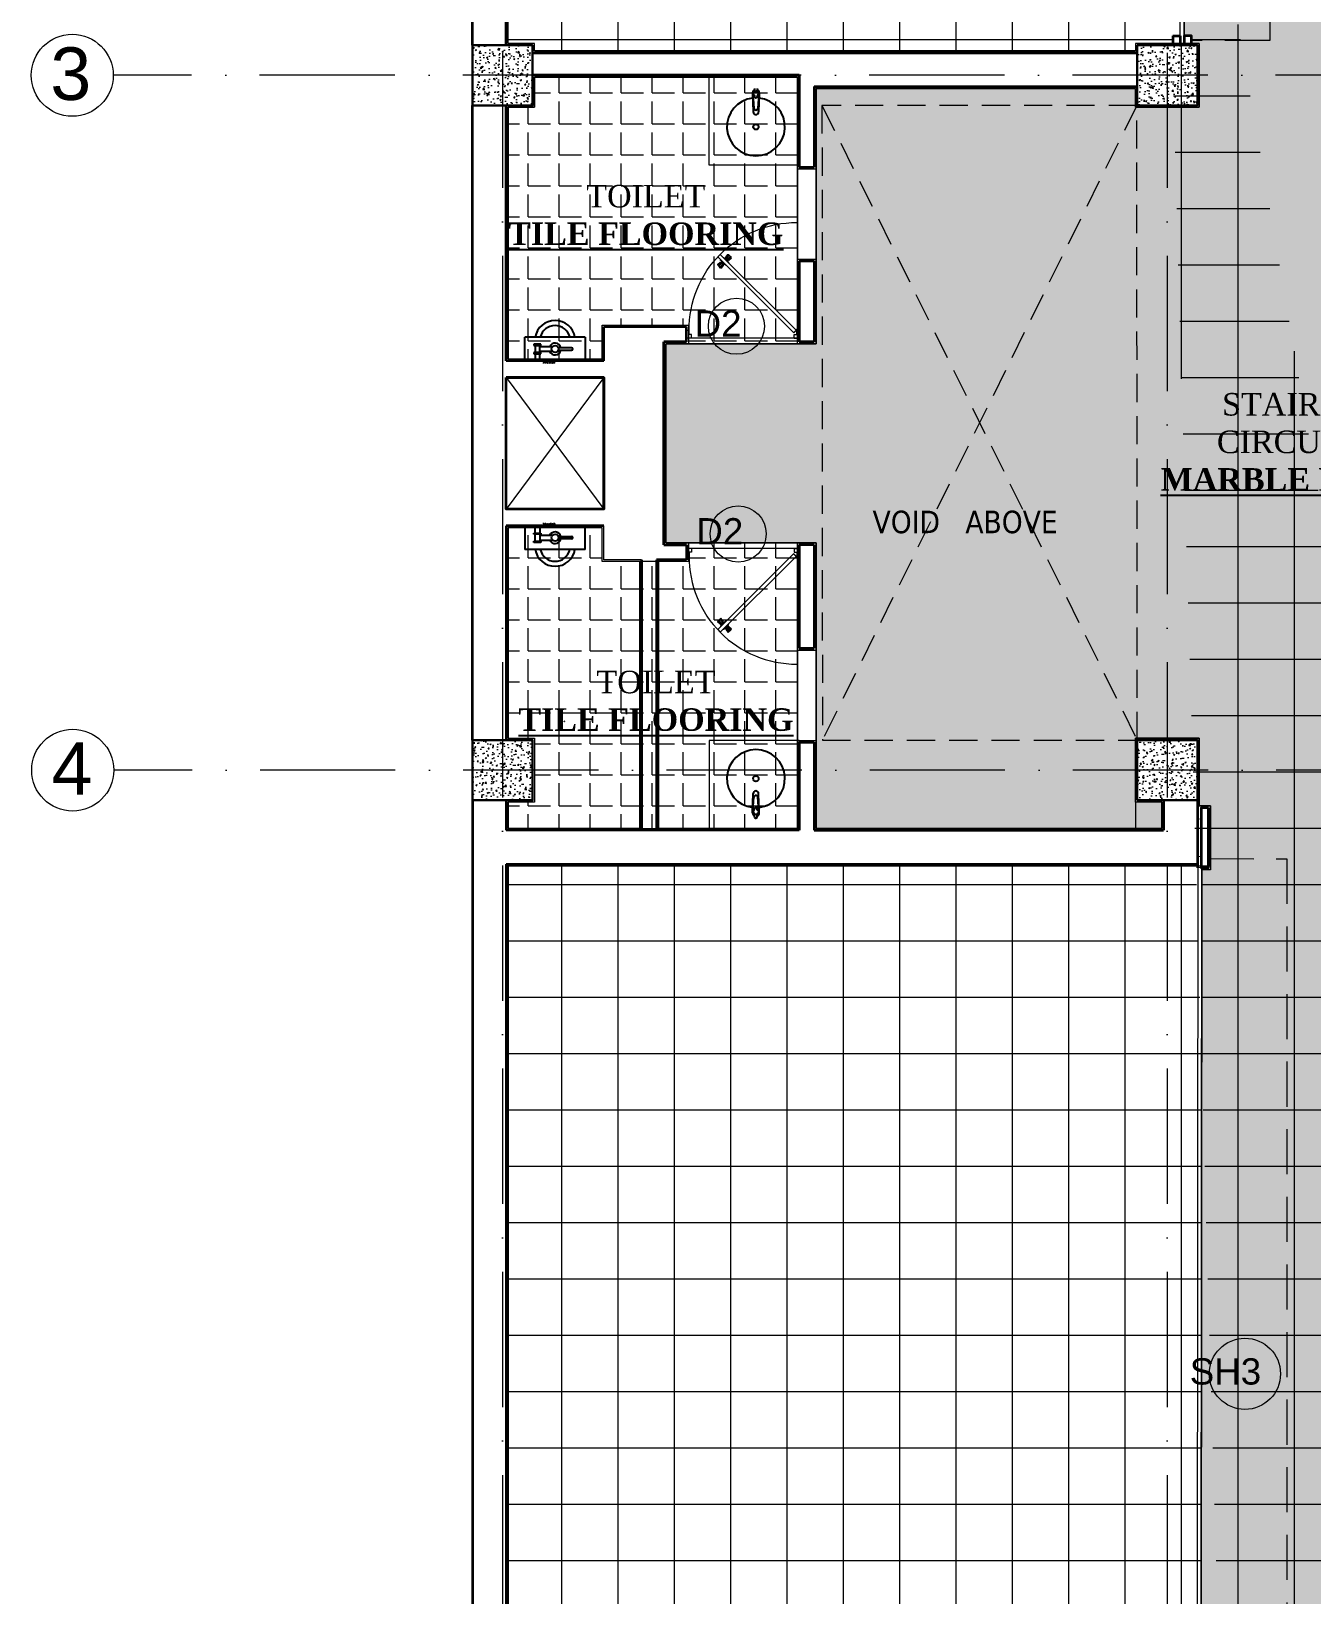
# Model space of a CAD drawing. Header units: inches. Extents: x 10755 to 33653, y -10992 to 10708.
# Drawn here: x 25095.2 to 25436.1, y -947.6 to -531.4 of the extents above; entities that cross this region are included whole.
import ezdxf

# ---------------------------------------------------------------- set-up
doc = ezdxf.new("R2010")
doc.units = ezdxf.units.IN
doc.header["$MEASUREMENT"] = 0
for name, pattern in [('ACAD_ISO10W100', [18, 12, -3, 0, -3]), ('DASHED', [0.75, 0.5, -0.25]), ('HIDDEN', [0.375, 0.25, -0.125])]:
    doc.linetypes.add(name, pattern=pattern)
for name, color, linetype, lineweight in [('centerline', 9, 'ACAD_ISO10W100', 5), ('col', 1, 'Continuous', 30), ('DIMINSION', 5, 'Continuous', 15), ('hatch 2', 8, 'Continuous', 13), ('hatch room', 33, 'Continuous', 9), ('hatch- rcc', 252, 'Continuous', 5), ('hatch1', 9, 'Continuous', 5), ('L1 furnitures', 252, 'Continuous', 9), ('PLASTER', 50, 'Continuous', 9), ('PUERTAS', 7, 'Continuous', 0), ('rs', 102, 'Continuous', 15), ('sill line', 21, 'Continuous', 20), ('title text 1', 113, 'Continuous', 25), ('wall', 1, 'Continuous', 35)]:
    doc.layers.add(name, color=color, linetype=linetype, lineweight=lineweight)
doc.layers.add('T-TEXT', color=230, linetype='Continuous')
doc.layers.add('text 100', color=4, linetype='Continuous')
doc.layers.get('DIMINSION').off()
doc.styles.add('ATTR', font='romans.shx', dxfattribs={"width": 0.8, "height": 0.7})
doc.styles.add('Prajwal', font='stylu.ttf', dxfattribs={"height": 9})
doc.styles.get("Standard").update_dxf_attribs({"font": 'arial.ttf'})
doc.styles.add('suren', font='times.ttf', dxfattribs={"height": 4})

# ---------------------------------------------------------------- blocks, each defined once
blk = doc.blocks.new('ETERWEWE')
at = {"layer": 'hatch- rcc', "linetype": 'Continuous', "ltscale": 30}
h = blk.add_hatch(dxfattribs=at)
h.set_pattern_fill('AR-CONC', color=256, scale=0.5, style=0)
h.set_pattern_definition([(50, (0, 0), (3.586300913, -0.313760675), [0.375, -4.125]), (355, (0, 0), (-0.69375667, 3.76096067), [0.3, -3.3]), (100.4514445, (0.299, -0.026), (2.89254423, 3.447199955), [0.31870096, -3.50571056]), (46.1842, (0, 1), (5.33620665, -0.8275964), [0.5625, -6.1875]), (96.6356355, (0.4447, 0.931), (4.67330973, 4.870593), [0.47805171, -5.2585688]), (351.184164, (0, 1), (4.67330973, 4.870593), [0.45, -4.95]), (21, (0.5, 0.75), (2.98453526, -2.013094453), [0.375, -4.125]), (326, (0.5, 0.75), (1.21657666, 3.625750225), [0.3, -3.3]), (71.4514447, (0.7487, 0.5822), (4.20111188, 1.612655764), [0.31870095, -3.50571056]), (37.5, (0, 0), (0.060799277, 1.664469269), [0, -3.26, 0, -3.35, 0, -3.3125]), (7.5, (0, 0), (1.315347687, 1.97205856), [0, -1.91, 0, -3.185, 0, -1.2625]), (327.5, (-1.115, 0), (2.669112181, -0.112774359), [0, -1.25, 0, -3.9, 0, -5.175]), (317.5, (-1.615, 0), (2.915930847, 0.50052491), [0, -1.625, 0, -2.59, 0, -3.675])])
h.paths.add_polyline_path([(159423.23, -3794.58), (159439.23, -3794.58), (159439.23, -3778.58), (159423.23, -3778.58)])
at = {"layer": 'col', "linetype": 'Continuous', "ltscale": 30}
blk.add_lwpolyline([(159423.23, -3794.58), (159423.23, -3778.58), (159439.23, -3778.58), (159439.23, -3794.58), (159423.23, -3794.58)], dxfattribs=at)
blk = doc.blocks.new('2ft6in')
at = {"layer": 'PUERTAS', "color": 2}
for p, q in [((0.84, 2.1), (21.02, 22.28)), ((21.71, 21.6), (1.47, 1.37)), ((18.33, 21.76), (18.31, 21.77)), ((21.71, 21.6), (21.02, 22.28)), ((21.18, 18.9), (21.2, 18.89)), ((0, 2), (0, 0)), ((0.6, 2), (0, 2)), ((1.33, 0), (0, 0)), ((0.6, 1.26), (0.6, 2.04)), ((0.67, 1.26), (0.6, 1.26)), ((0.67, 1.26), (0.67, 2.01)), ((0.67, 1), (0.67, 1.26)), ((1.33, 1), (0.67, 1)), ((1.31, 1.53), (0.79, 2.06)), ((1.36, 1.58), (0.81, 2.12)), ((1.36, 1.58), (1.31, 1.53)), ((1.47, 1.37), (1.31, 1.53)), ((1.33, 0), (1.33, 1)), ((28.67, 0), (28.67, 1)), ((28.67, 1), (29.33, 1)), ((28.67, 0), (30, 0)), ((29.33, 1), (29.33, 2)), ((29.33, 2), (30, 2)), ((30, 0), (30, 2))]:
    blk.add_line(p, q, dxfattribs=at)
at = {"layer": 'PUERTAS', "color": 8}
for p, q in [((18.81, 20.78), (18.04, 21.4)), ((18.86, 20.83), (18.08, 21.46)), ((18.95, 20.92), (18.2, 21.58)), ((18.44, 21.9), (18.31, 21.77)), ((19.07, 21.03), (18.34, 21.72)), ((18.44, 21.9), (18.56, 22.02)), ((18.58, 22.01), (18.56, 22.02)), ((19.3, 21.26), (18.61, 22)), ((19.42, 21.38), (18.75, 22.14)), ((19.51, 21.48), (18.88, 22.26)), ((19.55, 21.53), (18.93, 22.3)), ((19.13, 20.8), (19.03, 20.9)), ((19.15, 20.82), (19.05, 20.92)), ((19.19, 20.87), (19.1, 20.96)), ((19.25, 20.93), (19.16, 21.02)), ((19.28, 20.63), (19.32, 20.83)), ((19.4, 21.08), (19.31, 21.17)), ((19.47, 21.15), (19.38, 21.24)), ((19.43, 20.78), (19.4, 20.9)), ((19.51, 21.19), (19.42, 21.28)), ((19.55, 20.91), (19.43, 20.94)), ((19.53, 21.21), (19.44, 21.3)), ((19.7, 21.06), (19.51, 21.01)), ((19.89, 21.24), (19.58, 21.08)), ((20.07, 21.42), (19.64, 21.15)), ((18.91, 20.27), (19.19, 20.69)), ((19.09, 20.44), (19.25, 20.76)), ((19.69, 19.49), (20.12, 19.76)), ((19.87, 19.67), (20.18, 19.83)), ((20.06, 19.85), (20.25, 19.9)), ((20.21, 20), (20.33, 19.97)), ((20.21, 19.38), (20.83, 18.61)), ((20.23, 19.7), (20.32, 19.61)), ((20.25, 19.72), (20.34, 19.63)), ((20.25, 19.43), (20.88, 18.65)), ((20.29, 19.76), (20.38, 19.67)), ((20.33, 20.13), (20.36, 20.01)), ((20.34, 19.53), (21, 18.77)), ((20.36, 19.83), (20.45, 19.74)), ((20.48, 20.28), (20.44, 20.08)), ((20.46, 19.64), (21.14, 18.91)), ((20.5, 19.98), (20.6, 19.89)), ((20.67, 20.47), (20.51, 20.15)), ((20.85, 20.64), (20.57, 20.22)), ((20.57, 20.04), (20.66, 19.95)), ((20.61, 20.09), (20.7, 19.99)), ((20.63, 20.11), (20.72, 20.01)), ((20.69, 19.87), (21.42, 19.19)), ((20.81, 19.99), (21.56, 19.33)), ((20.9, 20.08), (21.68, 19.45)), ((20.95, 20.13), (21.72, 19.51)), ((21.32, 19.01), (21.2, 18.89)), ((21.32, 19.01), (21.44, 19.14)), ((21.43, 19.15), (21.44, 19.14)), ((0, 0), (30, 0))]:
    blk.add_line(p, q, dxfattribs=at)
at = {"layer": 'PUERTAS', "color": 1}
for p, q in [((18.06, 21.44), (18.48, 21.86)), ((18.74, 20.79), (18.06, 21.34)), ((18.08, 21.51), (18.45, 21.88)), ((18.11, 21.49), (18.08, 21.51)), ((18.82, 22.25), (18.45, 21.88)), ((18.9, 22.28), (18.48, 21.86)), ((18.84, 22.23), (18.82, 22.25)), ((18.83, 20.8), (19.18, 21.15)), ((18.92, 20.89), (18.93, 20.88)), ((19.54, 21.59), (18.99, 22.27)), ((19.02, 20.88), (19.24, 21.1)), ((19.12, 20.8), (19.03, 20.89)), ((19.11, 20.79), (19.33, 21.01)), ((19.54, 21.5), (19.18, 21.15)), ((19.45, 21.31), (19.24, 21.1)), ((19.55, 21.22), (19.33, 21.01)), ((19.45, 21.41), (19.45, 21.41)), ((19.54, 21.22), (19.45, 21.31)), ((19.64, 21.23), (19.64, 21.23)), ((19.74, 21.24), (19.73, 21.23)), ((20.12, 21.49), (19.74, 21.24)), ((20.22, 21.48), (20.22, 21.49)), ((18.84, 20.21), (19.1, 20.6)), ((18.85, 20.11), (18.84, 20.12)), ((19.1, 20.7), (19.11, 20.69)), ((19.1, 20.6), (19.1, 20.6)), ((19.53, 19.43), (19.54, 19.42)), ((19.64, 19.42), (20.02, 19.67)), ((20.02, 19.67), (20.03, 19.68)), ((20.12, 19.68), (20.12, 19.68)), ((20.21, 19.69), (20.43, 19.9)), ((20.22, 19.41), (20.57, 19.76)), ((20.22, 19.69), (20.31, 19.6)), ((20.22, 19.32), (20.76, 18.64)), ((20.31, 19.6), (20.52, 19.81)), ((20.31, 19.5), (20.31, 19.5)), ((20.65, 20.12), (20.43, 19.9)), ((20.74, 20.03), (20.52, 19.81)), ((20.93, 20.11), (20.57, 19.76)), ((20.64, 20.11), (20.73, 20.02)), ((20.66, 20.31), (20.65, 20.31)), ((20.65, 20.21), (20.65, 20.22)), ((20.91, 20.7), (20.66, 20.31)), ((20.84, 20.02), (20.83, 20.03)), ((20.86, 18.63), (21.28, 19.05)), ((20.91, 20.8), (20.91, 20.79)), ((20.91, 18.68), (20.94, 18.66)), ((20.94, 18.66), (21.31, 19.03)), ((21.02, 20.12), (21.7, 19.57)), ((21.7, 19.47), (21.28, 19.05)), ((21.67, 19.4), (21.31, 19.03)), ((21.65, 19.42), (21.67, 19.4))]:
    blk.add_line(p, q, dxfattribs=at)
at = {"layer": 'PUERTAS', "color": 2}
for radius in [0.129, 0.0627]:
    blk.add_circle((0.68, 2.14), radius, dxfattribs=at)
at = {"layer": 'PUERTAS', "color": 8}
blk.add_arc((0.68, 2.14), 28.65, 359.7285, 90.0333, dxfattribs=at)
at = {"layer": 'PUERTAS', "color": 1}
for centre, start, end in [((18.94, 22.23), 38.9236, 135), ((18.97, 20.93), 225, 315), ((19.4, 21.36), 315, 45), ((19.49, 21.55), 315, 38.9236), ((19.6, 21.18), 50.2572, 135), ((19.68, 21.28), 230.2572, 315), ((20.17, 21.44), 45, 135), ((18.78, 20.84), 231.0764, 315), ((18.89, 20.16), 135, 225), ((19.16, 20.74), 135, 219.7428), ((19.06, 20.65), 315, 39.7428), ((19.59, 19.47), 225, 315), ((20.07, 19.63), 50.2572, 135), ((20.16, 19.73), 230.2572, 315), ((20.27, 19.36), 135, 218.9236), ((20.35, 19.55), 135, 225), ((20.7, 20.26), 135, 219.7428), ((20.6, 20.17), 315, 39.7428), ((20.78, 19.98), 45, 135), ((20.82, 18.68), 218.9236, 315), ((20.87, 20.75), 315, 45), ((20.98, 20.07), 51.0764, 135), ((21.65, 19.52), 315, 51.0764)]:
    blk.add_arc(centre, 0.0667, start, end, dxfattribs=at)
blk = doc.blocks.new('wewerrr')
at = {"layer": 'DIMINSION', "linetype": 'Continuous'}
for p in [(16886.62, -332.81), (16886.62, -332.81), (17063.62, -332.81), (17063.62, -332.81), (16886.62, -517.81), (16886.62, -517.81), (17063.62, -517.81), (17063.62, -517.81)]:
    blk.add_blockref('ETERWEWE', p, dxfattribs=at)

msp = doc.modelspace()

# ---------------------------------------------------------------- hatches: boundary and pattern name
at = {"layer": 'hatch room'}
h = msp.add_hatch(dxfattribs=at)
h.set_pattern_fill('ANSI37', color=256, scale=120, angle=45, style=0)
h.set_pattern_definition([(90, (12291.465, -12188.553), (-15, 3e-15), []), (180, (12291.465, -12188.553), (-3e-15, -15), [])])
h.paths.add_polyline_path([(25599.028, -459.745), (25535.016, -459.741), (25535.016, -546.093), (25505.432, -546.093), (25505.431, -608.087), (25506.431, -608.087), (25506.419, -663.115), (25505.431, -663.115), (25505.431, -724.593), (25490.073, -724.593), (25490.073, -734.593), (25549.212, -734.593), (25549.212, -762.593), (25621.103, -762.593), (25621.103, -959.593), (25614.103, -959.593), (25614.103, -976.593), (25621.124, -976.593), (25621.115, -1051.547), (25503.073, -1051.59), (25503.073, -1043.593), (25490.073, -1043.593), (25490.073, -1060.594), (25493.075, -1060.591), (25493.091, -1151.593), (25389.156, -1151.593), (25389.156, -1158.593), (25229.156, -1158.593), (25229.156, -1151.593), (25222.215, -1151.593), (25222.161, -992.593), (25241.156, -992.593), (25241.156, -968.593), (25389.156, -968.593), (25389.156, -976.574), (25409.156, -976.594), (25409.156, -959.593), (25389.156, -959.593), (25389.156, -961.593), (25229.156, -961.593), (25229.156, -959.593), (25222.156, -959.593), (25222.156, -753.586), (25409.156, -753.586), (25409.156, -737.593), (25406.156, -737.593), (25406.156, -719.593), (25389.156, -719.605), (25389.156, -743.586), (25304.156, -743.586), (25304.155, -667.579), (25264.155, -667.58), (25264.155, -614.587), (25304.155, -614.587), (25304.156, -546.593), (25389.156, -546.593), (25389.156, -551.593), (25406.156, -551.593), (25406.156, -534.593), (25389.156, -534.593), (25389.156, -536.593), (25229.156, -536.593), (25229.156, -534.593), (25222.156, -534.593), (25222.156, -335.593), (25229.156, -335.593), (25229.156, -318.593), (25222.156, -318.593), (25222.156, -185.593), (25229.158, -185.593), (25229.158, -178.593), (25389.156, -178.593), (25389.156, -185.593), (25396.158, -185.593), (25396.156, -318.593), (25389.156, -318.593), (25389.156, -335.593), (25406.156, -335.593), (25406.156, -178.593), (25515.103, -178.593), (25515.114, -288.035), (25621.104, -288.035), (25621.103, -318.593), (25614.103, -318.593), (25614.103, -335.593), (25621.103, -335.597), (25621.045, -443.736), (25599.028, -443.747)])
h.paths.add_polyline_path([(25409.156, -1060.594), (25409.156, -1043.593), (25396.156, -1043.593), (25396.156, -1060.593)], flags=16)
edge = h.paths.add_edge_path()
edge.add_line((25417.112, -1159.044), (25488.113, -1159.044))
edge.add_line((25488.113, -1159.044), (25488.113, -1151.593))
edge.add_line((25488.113, -1151.593), (25493.091, -1151.593))
edge.add_line((25493.091, -1151.593), (25493.075, -1060.591))
edge.add_line((25493.075, -1060.591), (25490.073, -1060.594))
edge.add_line((25490.073, -1060.594), (25490.073, -1043.593))
edge.add_line((25490.073, -1043.593), (25492.573, -1043.593))
edge.add_line((25492.573, -1043.593), (25492.573, -976.591))
edge.add_line((25492.573, -976.591), (25490.073, -976.594))
edge.add_line((25490.073, -976.594), (25490.073, -959.593))
edge.add_line((25490.073, -959.593), (25492.573, -959.593))
edge.add_line((25492.573, -959.593), (25492.573, -734.593))
edge.add_line((25492.573, -734.593), (25490.073, -734.593))
edge.add_line((25490.073, -734.593), (25490.073, -724.593))
edge.add_line((25490.073, -724.593), (25505.431, -724.593))
edge.add_line((25505.431, -724.593), (25505.431, -663.093))
edge.add_line((25505.431, -663.093), (25506.419, -663.115))
edge.add_line((25506.419, -663.115), (25506.427, -608.087))
edge.add_line((25506.427, -608.087), (25505.432, -608.079))
edge.add_line((25505.432, -608.079), (25505.432, -546.093))
edge.add_line((25505.432, -546.093), (25535.016, -546.096))
edge.add_line((25535.016, -546.096), (25535.016, -469.241))
edge.add_line((25535.016, -469.241), (25532.998, -469.241))
edge.add_line((25532.998, -469.241), (25532.998, -467.241))
edge.add_line((25532.998, -467.241), (25408.174, -467.247))
edge.add_line((25408.174, -467.247), (25408.174, -469.247))
edge.add_line((25408.174, -469.247), (25406.156, -469.247))
edge.add_line((25406.156, -469.247), (25406.156, -473.747))
edge.add_line((25406.156, -473.747), (25404.098, -473.747))
edge.add_line((25404.098, -473.747), (25404.098, -475.765))
edge.add_line((25404.098, -475.765), (25402.098, -475.765))
edge.add_line((25402.098, -475.765), (25402.098, -532.575))
edge.add_line((25402.098, -532.575), (25404.098, -532.575))
edge.add_line((25404.098, -532.575), (25404.098, -534.593))
edge.add_line((25404.098, -534.593), (25406.156, -534.593))
edge.add_line((25406.156, -534.593), (25406.156, -551.593))
edge.add_line((25406.156, -551.593), (25389.156, -551.593))
edge.add_line((25389.156, -551.593), (25389.156, -546.593))
edge.add_line((25389.156, -546.593), (25304.156, -546.593))
edge.add_line((25304.156, -546.593), (25304.156, -614.587))
edge.add_line((25304.156, -614.587), (25299.155, -614.587))
edge.add_line((25299.155, -614.587), (25264.155, -614.587))
edge.add_line((25264.155, -614.587), (25264.155, -667.579))
edge.add_line((25264.155, -667.579), (25304.155, -667.578))
edge.add_line((25304.155, -667.578), (25304.156, -743.586))
edge.add_line((25304.156, -743.586), (25396.156, -743.586))
edge.add_line((25396.156, -743.586), (25396.156, -736.593))
edge.add_line((25396.156, -736.593), (25389.156, -736.593))
edge.add_line((25389.156, -736.593), (25389.145, -719.605))
edge.add_line((25389.145, -719.605), (25406.156, -719.605))
edge.add_line((25406.156, -719.605), (25406.156, -737.593))
edge.add_line((25406.156, -737.593), (25409.156, -737.593))
edge.add_line((25409.156, -737.593), (25409.156, -754.594))
edge.add_line((25409.156, -754.594), (25406.865, -754.594))
edge.add_line((25406.865, -754.594), (25406.657, -959.593))
edge.add_line((25406.657, -959.593), (25409.156, -959.593))
edge.add_line((25409.156, -959.593), (25409.156, -976.594))
edge.add_line((25409.156, -976.594), (25406.656, -976.594))
edge.add_line((25406.656, -976.594), (25406.657, -1043.593))
edge.add_line((25406.657, -1043.593), (25409.156, -1043.593))
edge.add_line((25409.156, -1043.593), (25409.156, -1060.594))
edge.add_line((25409.156, -1060.594), (25406.656, -1060.591))
edge.add_line((25406.656, -1060.591), (25406.656, -1151.593))
edge.add_line((25406.656, -1151.593), (25417.112, -1151.593))
edge.add_line((25417.112, -1151.593), (25417.112, -1159.055))
edge.add_line((25493.573, -959.595), (25503.073, -959.595))
edge.add_line((25503.073, -959.595), (25503.073, -976.595))
edge.add_line((25503.073, -976.595), (25493.573, -976.595))
edge.add_line((25406.156, -469.747), (25406.156, -459.747))
edge.add_line((25396.677, -459.747), (25396.677, -469.747))
edge.add_line((25406.156, -459.747), (25396.677, -459.747))
h = msp.add_hatch(dxfattribs=at)
h.set_pattern_fill('ANSI36', color=256, scale=45, style=0)
h.set_pattern_definition([(45, (12291.465, -12188.553), (2.9831067, 10.938058), [14.0625, -2.8125, 0, -2.8125])])
h.paths.add_polyline_path([(25561.431, -663.098), (25561.431, -608.096), (25505.432, -608.087), (25505.432, -546.096), (25535.103, -546.096), (25535.103, -546.596), (25614.103, -546.596), (25614.103, -551.596), (25621.103, -551.596), (25621.103, -719.596), (25614.024, -719.596), (25614.024, -725.096), (25505.431, -725.096), (25505.431, -663.118)])
edge = h.paths.add_edge_path()
edge.add_line((25417.112, -1159.044), (25488.113, -1159.044))
edge.add_line((25488.113, -1159.044), (25488.113, -1151.593))
edge.add_line((25488.113, -1151.593), (25493.091, -1151.593))
edge.add_line((25493.091, -1151.593), (25493.075, -1060.591))
edge.add_line((25493.075, -1060.591), (25490.073, -1060.594))
edge.add_line((25490.073, -1060.594), (25490.073, -1043.593))
edge.add_line((25490.073, -1043.593), (25492.573, -1043.593))
edge.add_line((25492.573, -1043.593), (25492.573, -976.591))
edge.add_line((25492.573, -976.591), (25490.073, -976.594))
edge.add_line((25490.073, -976.594), (25490.073, -959.593))
edge.add_line((25490.073, -959.593), (25492.573, -959.593))
edge.add_line((25492.573, -959.593), (25492.573, -734.593))
edge.add_line((25492.573, -734.593), (25490.073, -734.593))
edge.add_line((25490.073, -734.593), (25490.073, -724.593))
edge.add_line((25490.073, -724.593), (25505.431, -724.593))
edge.add_line((25505.431, -724.593), (25505.431, -663.093))
edge.add_line((25505.431, -663.093), (25506.419, -663.115))
edge.add_line((25506.419, -663.115), (25506.427, -608.087))
edge.add_line((25506.427, -608.087), (25505.432, -608.079))
edge.add_line((25505.432, -608.079), (25505.432, -546.093))
edge.add_line((25505.432, -546.093), (25535.016, -546.096))
edge.add_line((25535.016, -546.096), (25535.016, -469.241))
edge.add_line((25535.016, -469.241), (25532.998, -469.241))
edge.add_line((25532.998, -469.241), (25532.998, -467.241))
edge.add_line((25532.998, -467.241), (25408.174, -467.247))
edge.add_line((25408.174, -467.247), (25408.174, -469.247))
edge.add_line((25408.174, -469.247), (25406.156, -469.247))
edge.add_line((25406.156, -469.247), (25406.156, -473.747))
edge.add_line((25406.156, -473.747), (25404.098, -473.747))
edge.add_line((25404.098, -473.747), (25404.098, -475.765))
edge.add_line((25404.098, -475.765), (25402.098, -475.765))
edge.add_line((25402.098, -475.765), (25402.098, -532.575))
edge.add_line((25402.098, -532.575), (25404.098, -532.575))
edge.add_line((25404.098, -532.575), (25404.098, -534.593))
edge.add_line((25404.098, -534.593), (25406.156, -534.593))
edge.add_line((25406.156, -534.593), (25406.156, -551.593))
edge.add_line((25406.156, -551.593), (25389.156, -551.593))
edge.add_line((25389.156, -551.593), (25389.156, -546.593))
edge.add_line((25389.156, -546.593), (25304.156, -546.593))
edge.add_line((25304.156, -546.593), (25304.156, -614.587))
edge.add_line((25304.156, -614.587), (25299.155, -614.587))
edge.add_line((25299.155, -614.587), (25264.155, -614.587))
edge.add_line((25264.155, -614.587), (25264.155, -667.579))
edge.add_line((25264.155, -667.579), (25304.155, -667.578))
edge.add_line((25304.155, -667.578), (25304.156, -743.586))
edge.add_line((25304.156, -743.586), (25396.156, -743.586))
edge.add_line((25396.156, -743.586), (25396.156, -736.593))
edge.add_line((25396.156, -736.593), (25389.156, -736.593))
edge.add_line((25389.156, -736.593), (25389.145, -719.605))
edge.add_line((25389.145, -719.605), (25406.156, -719.605))
edge.add_line((25406.156, -719.605), (25406.156, -737.593))
edge.add_line((25406.156, -737.593), (25409.156, -737.593))
edge.add_line((25409.156, -737.593), (25409.156, -754.594))
edge.add_line((25409.156, -754.594), (25406.865, -754.594))
edge.add_line((25406.865, -754.594), (25406.657, -959.593))
edge.add_line((25406.657, -959.593), (25409.156, -959.593))
edge.add_line((25409.156, -959.593), (25409.156, -976.594))
edge.add_line((25409.156, -976.594), (25406.656, -976.594))
edge.add_line((25406.656, -976.594), (25406.657, -1043.593))
edge.add_line((25406.657, -1043.593), (25409.156, -1043.593))
edge.add_line((25409.156, -1043.593), (25409.156, -1060.594))
edge.add_line((25409.156, -1060.594), (25406.656, -1060.591))
edge.add_line((25406.656, -1060.591), (25406.656, -1151.593))
edge.add_line((25406.656, -1151.593), (25417.112, -1151.593))
edge.add_line((25417.112, -1151.593), (25417.112, -1159.055))
h = msp.add_hatch(dxfattribs=at)
h.set_pattern_fill('ANGLE', color=256, scale=30, style=0)
h.set_pattern_definition([(0, (12291.465, -12188.553), (0, 8.25), [6, -2.25]), (90, (12291.465, -12188.553), (-8.25, 5e-16), [6, -2.25])])
h.paths.add_polyline_path([(25222.156, -618.587), (25247.155, -618.587), (25247.155, -609.587), (25270.155, -609.587), (25270.155, -614.587), (25299.155, -614.587), (25299.156, -543.593), (25229.156, -543.593), (25229.156, -551.593), (25222.156, -551.593)])
h.paths.add_polyline_path([(25299.156, -667.579), (25270.155, -667.579), (25270.155, -672.579), (25247.155, -672.579), (25247.155, -663.579), (25222.156, -663.579), (25222.156, -719.593), (25229.156, -719.593), (25229.156, -736.593), (25222.156, -736.593), (25222.156, -743.578), (25299.156, -743.581)])

# ---------------------------------------------------------------- linework, layer by layer
for p, q in [((25287.227, -547.707), (25287.407, -552.837)), ((25287.349, -548.156), (25287.589, -551.855)), ((25287.767, -546.63), (25287.767, -547.467)), ((25288.127, -547.27), (25288.127, -547.27)), ((25288.487, -546.63), (25288.487, -547.467)), ((25288.904, -548.156), (25288.664, -551.855)), ((25289.027, -547.707), (25288.847, -552.837)), ((25242.706, -612.825), (25226.605, -612.825)), ((25229.02, -614.704), (25229.02, -615.017)), ((25230.898, -614.704), (25229.02, -614.704)), ((25229.02, -615.017), (25230.898, -615.017)), ((25229.333, -615.017), (25229.333, -616.895)), ((25230.585, -616.895), (25230.585, -615.017)), ((25230.585, -615.33), (25233.954, -615.33)), ((25230.898, -615.017), (25230.898, -614.704)), ((25239.039, -615.643), (25235.532, -615.643)), ((25231.211, -619.087), (25228.707, -619.087)), ((25229.02, -616.895), (25229.02, -617.208)), ((25230.898, -616.895), (25229.02, -616.895)), ((25229.02, -617.208), (25230.898, -617.208)), ((25230.898, -618.774), (25229.02, -618.774)), ((25229.333, -617.208), (25229.333, -618.774)), ((25233.964, -616.582), (25230.585, -616.582)), ((25230.585, -618.774), (25230.585, -617.208)), ((25230.898, -617.208), (25230.898, -616.895)), ((25235.532, -616.269), (25239.039, -616.269)), ((25231.211, -663.079), (25228.707, -663.079)), ((25230.898, -663.392), (25229.02, -663.392)), ((25229.02, -665.271), (25229.02, -664.957)), ((25229.02, -664.957), (25230.898, -664.957)), ((25230.898, -665.271), (25229.02, -665.271)), ((25229.333, -664.957), (25229.333, -663.392)), ((25229.333, -667.149), (25229.333, -665.271)), ((25230.585, -663.392), (25230.585, -664.957)), ((25230.585, -665.271), (25230.585, -667.149)), ((25233.964, -665.584), (25230.585, -665.584)), ((25230.898, -664.957), (25230.898, -665.271)), ((25235.532, -665.897), (25239.039, -665.897)), ((25242.706, -669.341), (25226.605, -669.341)), ((25229.02, -667.462), (25229.02, -667.149)), ((25229.02, -667.149), (25230.898, -667.149)), ((25230.898, -667.462), (25229.02, -667.462)), ((25230.585, -666.836), (25233.954, -666.836)), ((25230.898, -667.149), (25230.898, -667.462)), ((25239.039, -666.523), (25235.532, -666.523)), ((25287.226, -739.466), (25287.406, -734.336)), ((25287.349, -739.016), (25287.589, -735.318)), ((25288.904, -739.016), (25288.664, -735.318)), ((25289.026, -739.466), (25288.846, -734.336)), ((25287.766, -740.543), (25287.766, -739.706)), ((25288.126, -740.903), (25288.126, -740.903)), ((25288.486, -740.543), (25288.486, -739.706))]:
    msp.add_line(p, q)
for points in [[(25287.349, -548.156, -0.3144956), (25287.792, -548.804, 0.3666648)], [(25288.904, -548.156, 0.3144956), (25288.461, -548.804, -0.3666648)], [(25287.349, -739.016, 0.3144956), (25287.792, -738.368, -0.3666648)], [(25288.904, -739.016, -0.3144956), (25288.461, -738.368, 0.3666648)]]:
    msp.add_lwpolyline(points, format="xyb")
for points in [[(25242.706, -612.825), (25242.706, -619.087), (25226.605, -619.087), (25226.605, -612.825)], [(25242.706, -669.341), (25242.706, -663.079), (25226.605, -663.079), (25226.605, -669.341)]]:
    msp.add_lwpolyline(points)
for centre, radius in [((25288.127, -556.821), 0.72), ((25234.655, -615.956), 0.939), ((25234.655, -666.21), 0.939), ((25288.126, -730.352), 0.72)]:
    msp.add_circle(centre, radius)
for centre, radius, start, end in [((25288.127, -556.821), 7.722, 96.31585, 83.68418), ((25288.127, -547.707), 0.9, 113.57819, 180.00002), ((25288.127, -548.156), 0.778, 0.00002, 180.00002), ((25288.127, -547.63), 0.36, 90.00002, 180.00002), ((25288.127, -548.804), 0.334, 180.00002, 0.00002), ((25288.127, -547.63), 0.36, 0.00002, 90.00002), ((25288.127, -547.707), 0.9, 0.00002, 66.42184), ((25288.127, -552.837), 0.72, 180.00002, 0.00002), ((25288.127, -551.801), 0.54, 185.65509, 354.34494), ((25234.655, -613.72), 5.367, 9.7326, 170.4409), ((25234.655, -613.72), 4.025, 12.8398, 167.201), ((25234.655, -615.956), 1.565, 11.8763, 156.5863), ((25239.039, -615.956), 0.313, 270, 90), ((25229.033, -619.1), 0.327, 92.4084, 177.5916), ((25230.884, -619.1), 0.327, 2.4084, 87.5916), ((25234.655, -615.956), 1.565, 202.85047, 348.577), ((25229.033, -663.065), 0.327, 182.4084, 267.5916), ((25230.884, -663.065), 0.327, 272.4084, 357.5916), ((25234.655, -666.21), 1.565, 11.423, 157.14953), ((25239.039, -666.21), 0.313, 270, 90), ((25234.655, -668.446), 5.367, 189.5591, 350.2674), ((25234.655, -668.446), 4.025, 192.799, 347.1602), ((25234.655, -666.21), 1.565, 203.4137, 348.1237), ((25237.283, -715.276), 0.198, 143.30244, 156.05626), ((25288.126, -730.352), 7.722, 276.31582, 263.68415), ((25288.126, -734.336), 0.72, 359.99998, 179.99998), ((25288.126, -735.372), 0.54, 5.65506, 174.34491), ((25288.126, -739.466), 0.9, 179.99998, 246.42181), ((25288.126, -739.016), 0.778, 179.99998, 359.99998), ((25288.126, -740.543), 0.36, 179.99998, 269.99998), ((25288.126, -738.368), 0.334, 359.99998, 179.99998), ((25288.126, -740.543), 0.36, 269.99998, 359.99998), ((25288.126, -739.466), 0.9, 293.57816, 359.99998)]:
    msp.add_arc(centre, radius, start, end)
at = {"layer": 'centerline', "ltscale": 3}
for p, q in [((25220.656, -50.164), (25220.656, -1374.078)), ((25397.656, -50.164), (25397.656, -1374.078)), ((25733, -543.093), (25117.028, -543.093)), ((25733.114, -728.093), (25117.142, -728.093))]:
    msp.add_line(p, q, dxfattribs=at)
at = {"layer": 'centerline', "linetype": 'Continuous'}
for centre in [(25106.116, -543.093), (25106.23, -728.093)]:
    msp.add_circle(centre, 10.912, dxfattribs=at)
at = {"layer": 'Defpoints'}
for points in [[(25219.656, -535.093), (25228.656, -535.093), (25228.656, -551.093), (25219.656, -551.093)], [(25219.656, -720.093), (25228.656, -720.093), (25228.656, -736.093), (25219.656, -736.093)]]:
    msp.add_lwpolyline(points, dxfattribs=at)
at = {"layer": 'hatch 2', "linetype": 'Continuous', "ltscale": 30}
for p, q in [((25221.656, -623.587), (25247.655, -658.579)), ((25247.655, -623.587), (25221.656, -658.579))]:
    msp.add_line(p, q, dxfattribs=at)
at = {"layer": 'hatch 2', "ltscale": 30}
for centre, radius in [((25282.941, -609.894), 7.47), ((25283.403, -665.208), 7.47), ((25418.322, -888.812), 9.47)]:
    msp.add_circle(centre, radius, dxfattribs=at)
at = {"layer": 'hatch1', "linetype": 'DASHED', "ltscale": 15}
for p, q in [((25305.714, -551.094), (25389.656, -720.086)), ((25389.542, -551.109), (25305.828, -720.093))]:
    msp.add_line(p, q, dxfattribs=at)
msp.add_lwpolyline([(25305.714, -551.094), (25305.828, -720.093), (25389.656, -720.086), (25389.542, -551.093), (25305.714, -551.094)], dxfattribs=at)
at = {"layer": 'L1 furnitures', "color": 7, "linetype": 'Continuous', "ltscale": 30}
for p, q in [((25275.656, -567.021), (25275.655, -543.093)), ((25299.656, -567.021), (25275.656, -567.021)), ((25275.656, -720.152), (25275.655, -744.079)), ((25299.656, -720.152), (25275.656, -720.152)), ((25299.656, -720.152), (25299.656, -744.081))]:
    msp.add_line(p, q, dxfattribs=at)
at = {"layer": 'PLASTER'}
for p, q in [((25229.156, -536.593), (25389.156, -536.593)), ((25264.155, -667.579), (25264.155, -614.587)), ((25247.155, -663.579), (25222.156, -663.579)), ((25247.155, -672.579), (25247.155, -663.579)), ((25247.655, -672.079), (25247.655, -663.079)), ((25264.155, -667.579), (25270.155, -667.579)), ((25270.155, -667.579), (25270.155, -672.579)), ((25299.155, -667.579), (25299.155, -696.152)), ((25304.155, -667.579), (25299.155, -667.579)), ((25304.155, -667.579), (25304.155, -696.152)), ((25257.156, -672.579), (25247.155, -672.579)), ((25257.656, -672.079), (25247.655, -672.079)), ((25257.156, -672.579), (25257.156, -743.579)), ((25262.156, -672.579), (25262.156, -743.579)), ((25299.155, -696.152), (25304.155, -696.152)), ((25299.156, -720.152), (25299.156, -743.581)), ((25299.156, -720.152), (25304.156, -720.152)), ((25396.156, -736.593), (25389.156, -736.593)), ((25396.156, -736.593), (25396.156, -743.586)), ((25257.156, -743.579), (25222.156, -743.578)), ((25299.156, -743.581), (25262.156, -743.579))]:
    msp.add_line(p, q, dxfattribs=at)
for points in [[(25229.156, -536.593), (25229.156, -534.593), (25222.156, -534.593), (25222.156, -335.593), (25229.156, -335.593), (25229.156, -318.593), (25222.156, -318.593), (25222.156, -185.593), (25229.158, -185.593), (25229.158, -178.593)], [(25222.156, -959.593), (25222.156, -753.586), (25409.156, -753.586), (25409.156, -737.593), (25406.156, -737.593), (25406.156, -719.593), (25389.156, -719.605), (25389.156, -743.586), (25304.156, -743.586), (25304.155, -667.579), (25264.155, -667.58), (25264.155, -614.587), (25304.155, -614.587), (25304.156, -546.593), (25389.156, -546.593), (25389.156, -551.593), (25406.156, -551.593), (25406.156, -534.593), (25389.156, -534.593), (25389.156, -536.593), (25229.156, -536.593), (25229.156, -534.593), (25222.156, -534.593), (25222.156, -335.593)], [(25402.098, -475.765), (25402.098, -532.575), (25404.098, -532.575), (25404.098, -534.593), (25406.156, -534.593), (25406.156, -551.593), (25389.156, -551.593), (25389.156, -546.593), (25304.156, -546.593), (25304.156, -614.587), (25299.155, -614.587), (25264.155, -614.587), (25264.155, -667.579), (25304.155, -667.578), (25304.156, -743.586), (25396.156, -743.586), (25396.156, -736.593), (25389.156, -736.593), (25389.145, -719.605), (25406.156, -719.605), (25406.156, -737.593), (25409.156, -737.593), (25409.156, -754.594), (25406.865, -754.594), (25406.657, -959.593)], [(25229.156, -543.593), (25299.156, -543.593), (25299.156, -568.021), (25304.155, -568.021), (25304.156, -546.593), (25389.156, -546.593), (25389.156, -551.593), (25406.156, -551.593), (25406.156, -534.593), (25389.156, -534.593), (25389.156, -536.593)], [(25222.156, -618.587), (25222.156, -551.593), (25229.156, -551.593), (25229.156, -543.593)], [(25222.156, -618.587), (25247.155, -618.587), (25247.155, -609.587), (25270.155, -609.587), (25270.155, -614.587), (25299.155, -614.587), (25299.156, -543.593), (25229.156, -543.593), (25229.156, -551.593), (25222.156, -551.593), (25222.156, -618.587)], [(25304.155, -592.021), (25304.155, -614.587), (25299.155, -614.587), (25299.155, -592.021), (25304.155, -592.021)], [(25222.156, -618.587), (25247.155, -618.587), (25247.155, -609.587), (25270.155, -609.587), (25270.155, -614.587), (25264.155, -614.587)], [(25222.156, -663.579), (25222.156, -719.593), (25229.156, -719.593), (25229.156, -736.593), (25222.156, -736.593), (25222.156, -743.578)], [(25270.155, -672.579), (25262.156, -672.579)], [(25389.156, -736.593), (25389.156, -719.605), (25406.156, -719.593), (25406.156, -737.593), (25409.156, -737.593), (25409.156, -754.594), (25406.865, -754.592)], [(25304.156, -720.152), (25304.156, -743.586), (25396.156, -743.586)], [(25222.156, -753.586), (25405.656, -753.586)], [(25222.156, -753.586), (25222.156, -959.593), (25229.156, -959.593), (25229.156, -961.593), (25389.156, -961.593), (25389.156, -959.593), (25405.656, -959.593)]]:
    msp.add_lwpolyline(points, dxfattribs=at)
msp.add_lwpolyline([(25299.156, -667.579), (25270.155, -667.579), (25270.155, -672.579), (25247.155, -672.579), (25247.155, -663.579), (25222.156, -663.579), (25222.156, -719.593), (25229.156, -719.593), (25229.156, -736.593), (25222.156, -736.593), (25222.156, -743.578), (25299.156, -743.581)], close=True, dxfattribs=at)
at = {"layer": 'rs'}
for p, q in [((25401.098, -535.093), (25401.098, -470.426)), ((25402.098, -535.093), (25402.098, -470.426)), ((25405.656, -960.093), (25405.873, -747.074)), ((25406.656, -960.093), (25406.873, -747.074))]:
    msp.add_line(p, q, dxfattribs=at)
at = {"layer": 'rs', "linetype": 'HIDDEN', "ltscale": 48}
for points in [[(25424.927, -486.07), (25424.927, -533.834), (25404.103, -533.834)], [(25408.656, -751.649), (25429.485, -751.686), (25429.485, -966.57), (25408.656, -966.57)]]:
    msp.add_lwpolyline(points, dxfattribs=at)
at = {"layer": 'rs', "const_width": 0.25}
for points in [[(25402.098, -532.575), (25402.098, -534.691), (25401.098, -534.691), (25401.098, -532.575)], [(25406.656, -738.093), (25406.656, -741.093), (25405.656, -741.093), (25405.656, -738.093)], [(25406.656, -738.093), (25406.656, -741.093), (25405.656, -741.093), (25405.656, -738.093)], [(25406.656, -751.039), (25406.656, -754.039), (25405.656, -754.039), (25405.656, -751.039)], [(25406.656, -754.093), (25406.656, -751.093), (25405.656, -751.093), (25405.656, -754.093)]]:
    msp.add_lwpolyline(points, dxfattribs=at)
at = {"layer": 'sill line', "linetype": 'Continuous', "ltscale": 30}
for p, q in [((25299.156, -568.057), (25299.155, -592.021)), ((25304.155, -568.021), (25304.155, -592.021)), ((25299.155, -696.152), (25299.155, -720.152)), ((25304.155, -696.152), (25304.156, -720.152))]:
    msp.add_line(p, q, dxfattribs=at)
at = {"layer": 'wall', "linetype": 'Continuous', "ltscale": 30}
for p, q in [((25212.656, -535.093), (25212.656, -335.093)), ((25221.656, -535.093), (25221.656, -335.093)), ((25228.656, -537.093), (25389.656, -537.093)), ((25299.656, -543.093), (25228.656, -543.093)), ((25299.656, -543.093), (25299.656, -567.521)), ((25303.656, -546.093), (25303.655, -567.521)), ((25303.656, -546.093), (25389.656, -546.093)), ((25212.656, -720.093), (25212.656, -551.093)), ((25221.656, -619.087), (25221.656, -551.093)), ((25299.656, -567.521), (25303.655, -567.521)), ((25299.655, -592.521), (25299.655, -614.087)), ((25299.655, -592.521), (25303.655, -592.521)), ((25303.655, -592.521), (25303.655, -614.087)), ((25269.655, -610.087), (25247.655, -610.087)), ((25247.655, -619.087), (25247.655, -610.087)), ((25269.655, -614.087), (25269.655, -610.087)), ((25263.655, -668.079), (25263.655, -614.087)), ((25269.655, -614.087), (25263.655, -614.087)), ((25303.655, -614.087), (25299.655, -614.087)), ((25247.655, -619.087), (25221.656, -619.087)), ((25221.656, -658.579), (25221.656, -623.587)), ((25247.655, -623.587), (25221.656, -623.587)), ((25247.655, -658.579), (25247.655, -623.587)), ((25247.655, -658.579), (25221.656, -658.579)), ((25247.655, -663.079), (25221.656, -663.079)), ((25221.656, -663.079), (25221.656, -720.093)), ((25263.655, -668.079), (25269.655, -668.079)), ((25269.655, -668.079), (25269.655, -672.079)), ((25299.655, -668.079), (25299.655, -695.652)), ((25303.655, -668.079), (25299.655, -668.079)), ((25303.655, -668.079), (25303.655, -695.652)), ((25257.656, -672.079), (25257.656, -744.086)), ((25269.655, -672.079), (25261.656, -672.079)), ((25261.656, -672.079), (25261.656, -744.086)), ((25299.655, -695.652), (25303.655, -695.652)), ((25299.656, -720.652), (25299.656, -744.081)), ((25299.656, -720.652), (25303.656, -720.652)), ((25303.656, -720.652), (25303.656, -744.086)), ((25212.656, -736.093), (25212.656, -960.093)), ((25221.656, -736.093), (25221.656, -744.078)), ((25299.656, -744.081), (25221.656, -744.078)), ((25303.656, -744.086), (25396.656, -744.086)), ((25221.656, -753.086), (25303.656, -753.086)), ((25221.656, -753.086), (25221.656, -960.093)), ((25303.656, -753.086), (25405.656, -753.086))]:
    msp.add_line(p, q, dxfattribs=at)
at = {"layer": 'wall'}
for p, q in [((25399.098, -532.575), (25399.098, -535.093)), ((25399.098, -532.575), (25401.098, -532.575)), ((25401.098, -532.575), (25401.098, -534.691)), ((25396.656, -736.093), (25396.656, -744.086)), ((25405.656, -736.093), (25405.656, -754.093))]:
    msp.add_line(p, q, dxfattribs=at)
msp.add_lwpolyline([(25404.098, -535.093), (25404.098, -532.575), (25402.098, -532.575), (25402.098, -534.691)], dxfattribs=at)
at = {"layer": 'wall', "linetype": 'Continuous', "ltscale": 30}
msp.add_lwpolyline([(25221.656, -623.587), (25247.655, -623.587), (25247.655, -658.579), (25221.656, -658.579)], close=True, dxfattribs=at)
at = {"layer": 'wall'}
msp.add_lwpolyline([(25408.656, -738.093), (25406.656, -738.093), (25406.656, -754.093), (25408.656, -754.093)], close=True, dxfattribs=at)
msp.add_lwpolyline([(25408.656, -738.093), (25406.656, -738.093), (25406.656, -754.093), (25408.656, -754.093)], close=True, dxfattribs=at)

# ---------------------------------------------------------------- block references
at = {"color": 3, "extrusion": (0, 0, -1), "zscale": -1}
msp.add_blockref('2ft6in', (-25299.655, -613.065), dxfattribs=at)
at = {"color": 3, "rotation": 180}
msp.add_blockref('2ft6in', (25299.655, -669.079), dxfattribs=at)
at = {"layer": 'DIMINSION', "linetype": 'Continuous'}
for p in [(-134210.575, 3243.489), (-134033.575, 3243.489), (-134033.575, 3058.489)]:
    msp.add_blockref('ETERWEWE', p, dxfattribs=at)
at = {"layer": 'wall', "linetype": 'Continuous'}
msp.add_blockref('wewerrr', (-151097.193, 3576.303), dxfattribs=at)

# ---------------------------------------------------------------- texts
at = {"style": 'ATTR', "width": 0.8, "flags": 9}
msp.add_attdef('ESTCODE', (25234.655, -619.087), '', height=0.626, rotation=180, dxfattribs=at)
at = {"style": 'ATTR', "text_generation_flag": 4, "width": 0.8, "flags": 9}
msp.add_attdef('ESTCODE', (25234.655, -663.079), '', height=0.626, rotation=180, dxfattribs=at)
at = {"layer": 'T-TEXT', "ltscale": 100, "char_height": 14, "width": 12.94397, "attachment_point": 3, "style": 'suren'}
for s, insert in [('{\\fArial|b0|i0|c0|p34;3}', (25111.159, -535.655)), ('{\\fArial|b0|i0|c0|p34;4}', (25111.474, -720.655))]:
    msp.add_mtext(s, dxfattribs=dict(at, insert=insert))
at = {"layer": 'text 100', "char_height": 6, "width": 110.08563, "attachment_point": 2}
for s, insert in [('\\A1;\\pxqc;{\\fTimes New Roman|b0|i0|c0|p18;TOILET^J\\fTimes New Roman|b1|i0|c0|p18;\\LTILE FLOORING}', (25258.816, -572.268)), ('\\A1;\\pxqc;{\\fTimes New Roman|b0|i0|c0|p18;STAIRCASE & CIRCULATION\\P\\pq*;\\fTimes New Roman|b1|i0|c0|p18;\\LMARBLE FLOORING}', (25441.568, -627.675)), ('\\A1;\\pxqc;{\\fTimes New Roman|b0|i0|c0|p18;TOILET^J\\fTimes New Roman|b1|i0|c0|p18;\\LTILE FLOORING}', (25261.512, -701.618))]:
    msp.add_mtext(s, dxfattribs=dict(at, insert=insert))
at = {"layer": 'title text 1', "char_height": 7, "width": 6.48014975013211e-13, "attachment_point": 1, "rotation": 359.95632, "style": 'Prajwal'}
for s, insert in [('\\pi-5.632;{\\fArial|b0|i0|c0|p34;D2}', (25277.437, -605.677)), ('\\pi-5.632;{\\fArial|b0|i0|c0|p34;D2}', (25277.899, -660.992)), ('\\pi-5.632;{\\fArial|b0|i0|c0|p34;SH3}', (25409.256, -884.664))]:
    msp.add_mtext(s, dxfattribs=dict(at, insert=insert))
at = {"layer": 'title text 1', "color": 7, "insert": (25324.149, -665.12), "char_height": 6, "width": 78.30615, "attachment_point": 7, "style": 'Prajwal'}
msp.add_mtext('\\pi-4.964;{\\fTahoma|b0|i0|c0|p34;VOID   ABOVE}', dxfattribs=at)

doc.saveas('drawing.dxf')
